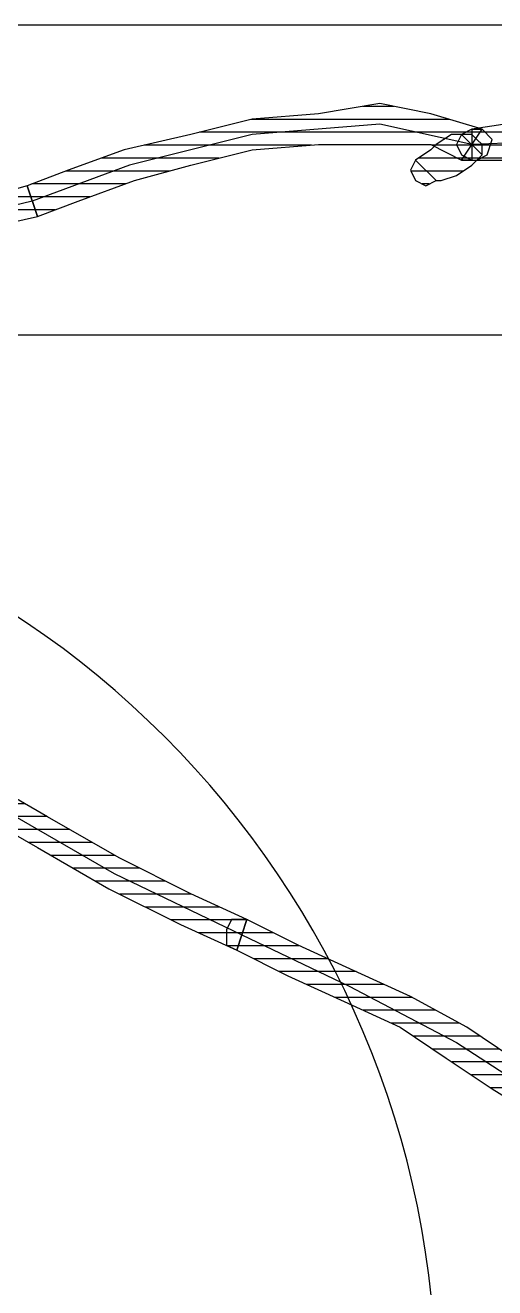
# Model space of a CAD drawing. Header units: millimetres. Extents: x 33350 to 35310, y -217097 to -211540.
# Drawn here: x 34631.31 to 34635.86, y -214328.03 to -214315.81 of the extents above; entities that cross this region are included whole.
import ezdxf

# ---------------------------------------------------------------- set-up
doc = ezdxf.new("R2010")
doc.units = ezdxf.units.MM
doc.header["$LTSCALE"] = 60
doc.header["$MEASUREMENT"] = 0
pattern_1 = [(360, (-5108.51305, -673.59423), (1e-16, 0.125), [25])]

# ---------------------------------------------------------------- blocks, each defined once
blk = doc.blocks.new('by')
at = {"ltscale": 30}
h = blk.add_hatch(dxfattribs=at)
h.set_pattern_fill('DC_LINES', color=256, scale=0.1, style=0)
h.set_pattern_definition(pattern_1)
edge = h.paths.add_edge_path(flags=0)
edge.add_line((6364.836, 2248.352), (6364.736, 2248.352))
edge.add_line((6364.736, 2248.352), (6365.231, 2248.501))
edge.add_line((6365.231, 2248.501), (6365.726, 2248.6))
edge.add_line((6365.726, 2248.6), (6366.32, 2248.501))
edge.add_line((6366.32, 2248.501), (6366.963, 2248.451))
edge.add_line((6366.963, 2248.451), (6367.556, 2248.302))
edge.add_line((6367.556, 2248.302), (6368.2, 2248.153))
edge.add_line((6368.2, 2248.153), (6368.744, 2247.955))
edge.add_line((6368.744, 2247.955), (6369.139, 2247.806))
edge.add_line((6369.139, 2247.806), (6369.041, 2247.508))
edge.add_line((6369.041, 2247.508), (6368.645, 2247.657))
edge.add_line((6368.645, 2247.657), (6368.1, 2247.855))
edge.add_line((6368.1, 2247.855), (6367.556, 2248.004))
edge.add_line((6367.556, 2248.004), (6366.963, 2248.153))
edge.add_line((6366.963, 2248.153), (6366.32, 2248.203))
edge.add_line((6366.32, 2248.203), (6365.726, 2248.203))
edge.add_line((6365.726, 2248.203), (6365.231, 2248.203))
edge.add_line((6365.231, 2248.203), (6364.934, 2248.054))
edge.add_line((6364.934, 2248.054), (6364.836, 2248.054))
edge.add_line((6364.836, 2248.054), (6364.934, 2248.054))
edge.add_line((6364.934, 2248.054), (6364.786, 2248.054))
edge.add_line((6364.786, 2248.054), (6364.687, 2248.104))
edge.add_line((6364.687, 2248.104), (6364.637, 2248.253))
edge.add_line((6364.637, 2248.253), (6364.736, 2248.352))
h = blk.add_hatch(dxfattribs=at)
h.set_pattern_fill('DC_LINES', color=256, scale=0.1, style=0)
h.set_pattern_definition(pattern_1)
edge = h.paths.add_edge_path(flags=0)
edge.add_line((6369.041, 2247.508), (6368.645, 2247.657))
edge.add_line((6368.645, 2247.657), (6368.1, 2247.855))
edge.add_line((6368.1, 2247.855), (6367.556, 2248.004))
edge.add_line((6367.556, 2248.004), (6366.963, 2248.153))
edge.add_line((6366.963, 2248.153), (6366.32, 2248.203))
edge.add_line((6366.32, 2248.203), (6365.726, 2248.203))
edge.add_line((6365.726, 2248.203), (6365.231, 2248.203))
edge.add_line((6365.231, 2248.203), (6364.934, 2248.054))
edge.add_line((6364.934, 2248.054), (6364.736, 2248.352))
edge.add_line((6364.736, 2248.352), (6365.231, 2248.501))
edge.add_line((6365.231, 2248.501), (6365.726, 2248.6))
edge.add_line((6365.726, 2248.6), (6366.32, 2248.501))
edge.add_line((6366.32, 2248.501), (6366.963, 2248.451))
edge.add_line((6366.963, 2248.451), (6367.556, 2248.302))
edge.add_line((6367.556, 2248.302), (6368.2, 2248.153))
edge.add_line((6368.2, 2248.153), (6368.744, 2247.955))
edge.add_line((6368.744, 2247.955), (6369.139, 2247.806))
h = blk.add_hatch(dxfattribs=at)
h.set_pattern_fill('DC_LINES', color=256, scale=0.1, style=0)
h.set_pattern_definition(pattern_1)
edge = h.paths.add_edge_path(flags=0)
edge.add_line((6364.934, 2248.054), (6364.836, 2248.054))
edge.add_line((6364.836, 2248.054), (6364.192, 2248.054))
edge.add_line((6364.192, 2248.054), (6363.697, 2248.054))
edge.add_line((6363.697, 2248.054), (6363.351, 2248.054))
edge.add_line((6363.351, 2248.054), (6363.203, 2248.004))
edge.add_line((6363.203, 2248.004), (6363.104, 2247.955))
edge.add_line((6363.104, 2247.955), (6363.054, 2247.806))
edge.add_line((6363.054, 2247.806), (6362.955, 2247.706))
edge.add_line((6362.955, 2247.706), (6362.856, 2247.557))
edge.add_line((6362.856, 2247.557), (6362.559, 2247.756))
edge.add_line((6362.559, 2247.756), (6362.658, 2247.905))
edge.add_line((6362.658, 2247.905), (6362.758, 2248.004))
edge.add_line((6362.758, 2248.004), (6362.906, 2248.153))
edge.add_line((6362.906, 2248.153), (6363.104, 2248.302))
edge.add_line((6363.104, 2248.302), (6363.351, 2248.352))
edge.add_line((6363.351, 2248.352), (6363.697, 2248.451))
edge.add_line((6363.697, 2248.451), (6364.192, 2248.451))
edge.add_line((6364.192, 2248.451), (6364.836, 2248.352))
edge.add_line((6364.836, 2248.352), (6364.736, 2248.352))
edge.add_line((6364.736, 2248.352), (6364.836, 2248.352))
edge.add_line((6364.836, 2248.352), (6364.934, 2248.302))
edge.add_line((6364.934, 2248.302), (6364.984, 2248.203))
edge.add_line((6364.984, 2248.203), (6364.934, 2248.104))
edge.add_line((6364.934, 2248.104), (6364.836, 2248.054))
h = blk.add_hatch(dxfattribs=at)
h.set_pattern_fill('DC_LINES', color=256, scale=0.1, style=0)
h.set_pattern_definition(pattern_1)
edge = h.paths.add_edge_path(flags=0)
edge.add_line((6362.708, 2247.458), (6362.559, 2247.756))
edge.add_line((6362.559, 2247.756), (6362.658, 2247.905))
edge.add_line((6362.658, 2247.905), (6362.758, 2248.004))
edge.add_line((6362.758, 2248.004), (6362.906, 2248.153))
edge.add_line((6362.906, 2248.153), (6363.104, 2248.302))
edge.add_line((6363.104, 2248.302), (6363.351, 2248.352))
edge.add_line((6363.351, 2248.352), (6363.697, 2248.451))
edge.add_line((6363.697, 2248.451), (6364.192, 2248.451))
edge.add_line((6364.192, 2248.451), (6364.836, 2248.352))
edge.add_line((6364.836, 2248.352), (6364.836, 2248.054))
edge.add_line((6364.836, 2248.054), (6364.192, 2248.054))
edge.add_line((6364.192, 2248.054), (6363.697, 2248.054))
edge.add_line((6363.697, 2248.054), (6363.351, 2248.054))
edge.add_line((6363.351, 2248.054), (6363.203, 2248.004))
edge.add_line((6363.203, 2248.004), (6363.104, 2247.955))
edge.add_line((6363.104, 2247.955), (6363.054, 2247.806))
edge.add_line((6363.054, 2247.806), (6362.955, 2247.706))
edge.add_line((6362.955, 2247.706), (6362.856, 2247.557))
edge.add_line((6362.856, 2247.557), (6362.708, 2247.855))
edge.add_line((6362.708, 2247.855), (6362.856, 2247.557))
edge.add_line((6362.856, 2247.557), (6362.758, 2247.458))
edge.add_line((6362.758, 2247.458), (6362.658, 2247.508))
edge.add_line((6362.658, 2247.508), (6362.559, 2247.607))
edge.add_line((6362.559, 2247.607), (6362.559, 2247.756))
h = blk.add_hatch(dxfattribs=at)
h.set_pattern_fill('DC_LINES', color=256, scale=0.1, style=0)
h.set_pattern_definition(pattern_1)
edge = h.paths.add_edge_path(flags=0)
edge.add_line((6365.181, 2247.855), (6365.133, 2247.855))
edge.add_line((6365.133, 2247.855), (6364.984, 2247.905))
edge.add_line((6364.984, 2247.905), (6364.836, 2248.004))
edge.add_line((6364.836, 2248.004), (6364.736, 2248.104))
edge.add_line((6364.736, 2248.104), (6364.934, 2248.302))
edge.add_line((6364.934, 2248.302), (6365.033, 2248.302))
edge.add_line((6365.033, 2248.302), (6365.181, 2248.203))
edge.add_line((6365.181, 2248.203), (6365.231, 2248.153))
edge.add_line((6365.231, 2248.153), (6365.38, 2248.054))
h = blk.add_hatch(dxfattribs=at)
h.set_pattern_fill('DC_LINES', color=256, scale=0.1, style=0)
h.set_pattern_definition(pattern_1)
edge = h.paths.add_edge_path(flags=0)
edge.add_line((6365.38, 2248.054), (6365.429, 2247.955))
edge.add_line((6365.429, 2247.955), (6365.38, 2247.855))
edge.add_line((6365.38, 2247.855), (6365.281, 2247.806))
edge.add_line((6365.281, 2247.806), (6365.181, 2247.855))
h = blk.add_hatch(dxfattribs=at)
h.set_pattern_fill('DC_LINES', color=256, scale=0.1, style=0)
h.set_pattern_definition(pattern_1)
edge = h.paths.add_edge_path(flags=0)
edge.add_line((6370.575, 2247.359), (6370.475, 2247.259))
edge.add_line((6370.475, 2247.259), (6370.228, 2247.259))
edge.add_line((6370.228, 2247.259), (6369.931, 2247.309))
edge.add_line((6369.931, 2247.309), (6369.486, 2247.408))
edge.add_line((6369.486, 2247.408), (6369.041, 2247.508))
edge.add_line((6369.041, 2247.508), (6369.139, 2247.806))
edge.add_line((6369.139, 2247.806), (6369.486, 2247.706))
edge.add_line((6369.486, 2247.706), (6369.931, 2247.607))
edge.add_line((6369.931, 2247.607), (6370.228, 2247.657))
edge.add_line((6370.228, 2247.657), (6370.475, 2247.657))
edge.add_line((6370.475, 2247.657), (6370.377, 2247.557))
edge.add_line((6370.377, 2247.557), (6370.475, 2247.657))
edge.add_line((6370.475, 2247.657), (6370.624, 2247.607))
edge.add_line((6370.624, 2247.607), (6370.674, 2247.458))
edge.add_line((6370.674, 2247.458), (6370.624, 2247.309))
edge.add_line((6370.624, 2247.309), (6370.475, 2247.259))
h = blk.add_hatch(dxfattribs=at)
h.set_pattern_fill('DC_LINES', color=256, scale=0.1, style=0)
h.set_pattern_definition(pattern_1)
edge = h.paths.add_edge_path(flags=0)
edge.add_line((6369.139, 2247.806), (6369.486, 2247.706))
edge.add_line((6369.486, 2247.706), (6369.931, 2247.607))
edge.add_line((6369.931, 2247.607), (6370.228, 2247.657))
edge.add_line((6370.228, 2247.657), (6370.475, 2247.657))
edge.add_line((6370.475, 2247.657), (6370.475, 2247.259))
edge.add_line((6370.475, 2247.259), (6370.228, 2247.259))
edge.add_line((6370.228, 2247.259), (6369.931, 2247.309))
edge.add_line((6369.931, 2247.309), (6369.486, 2247.408))
edge.add_line((6369.486, 2247.408), (6369.041, 2247.508))
h = blk.add_hatch(dxfattribs=at)
h.set_pattern_fill('DC_LINES', color=256, scale=0.1, style=0)
h.set_pattern_definition(pattern_1)
edge = h.paths.add_edge_path(flags=0)
edge.add_line((6367.012, 2240.702), (6367.556, 2240.951))
edge.add_line((6367.556, 2240.951), (6368.249, 2241.298))
edge.add_line((6368.249, 2241.298), (6368.942, 2241.696))
edge.add_line((6368.942, 2241.696), (6369.634, 2242.093))
edge.add_line((6369.634, 2242.093), (6370.278, 2242.491))
edge.add_line((6370.278, 2242.491), (6370.871, 2242.838))
edge.add_line((6370.871, 2242.838), (6371.316, 2243.087))
edge.add_line((6371.316, 2243.087), (6371.564, 2243.285))
edge.add_line((6371.564, 2243.285), (6371.761, 2242.987))
edge.add_line((6371.761, 2242.987), (6371.514, 2242.789))
edge.add_line((6371.514, 2242.789), (6370.97, 2242.54))
edge.add_line((6370.97, 2242.54), (6370.475, 2242.192))
edge.add_line((6370.475, 2242.192), (6369.733, 2241.795))
edge.add_line((6369.733, 2241.795), (6369.041, 2241.398))
edge.add_line((6369.041, 2241.398), (6368.348, 2241))
edge.add_line((6368.348, 2241), (6367.655, 2240.653))
edge.add_line((6367.655, 2240.653), (6367.111, 2240.404))
h = blk.add_hatch(dxfattribs=at)
h.set_pattern_fill('DC_LINES', color=256, scale=0.1, style=0)
h.set_pattern_definition(pattern_1)
edge = h.paths.add_edge_path(flags=0)
edge.add_line((6363.598, 2238.666), (6363.549, 2238.666))
edge.add_line((6363.549, 2238.666), (6363.797, 2238.864))
edge.add_line((6363.797, 2238.864), (6364.044, 2239.113))
edge.add_line((6364.044, 2239.113), (6364.439, 2239.361))
edge.add_line((6364.439, 2239.361), (6364.884, 2239.659))
edge.add_line((6364.884, 2239.659), (6365.429, 2239.957))
edge.add_line((6365.429, 2239.957), (6365.973, 2240.206))
edge.add_line((6365.973, 2240.206), (6366.517, 2240.454))
edge.add_line((6366.517, 2240.454), (6367.012, 2240.702))
edge.add_line((6367.012, 2240.702), (6367.111, 2240.404))
edge.add_line((6367.111, 2240.404), (6366.617, 2240.156))
edge.add_line((6366.617, 2240.156), (6366.072, 2239.907))
edge.add_line((6366.072, 2239.907), (6365.528, 2239.659))
edge.add_line((6365.528, 2239.659), (6365.083, 2239.361))
edge.add_line((6365.083, 2239.361), (6364.637, 2239.063))
edge.add_line((6364.637, 2239.063), (6364.242, 2238.815))
edge.add_line((6364.242, 2238.815), (6363.994, 2238.666))
edge.add_line((6363.994, 2238.666), (6363.845, 2238.467))
edge.add_line((6363.845, 2238.467), (6363.797, 2238.467))
h = blk.add_hatch(dxfattribs=at)
h.set_pattern_fill('DC_LINES', color=256, scale=0.1, style=0)
h.set_pattern_definition(pattern_1)
edge = h.paths.add_edge_path(flags=0)
edge.add_line((6367.111, 2240.404), (6366.617, 2240.156))
edge.add_line((6366.617, 2240.156), (6366.072, 2239.907))
edge.add_line((6366.072, 2239.907), (6365.528, 2239.659))
edge.add_line((6365.528, 2239.659), (6365.083, 2239.361))
edge.add_line((6365.083, 2239.361), (6364.637, 2239.063))
edge.add_line((6364.637, 2239.063), (6364.242, 2238.815))
edge.add_line((6364.242, 2238.815), (6363.994, 2238.666))
edge.add_line((6363.994, 2238.666), (6363.845, 2238.467))
edge.add_line((6363.845, 2238.467), (6363.549, 2238.666))
edge.add_line((6363.549, 2238.666), (6363.797, 2238.864))
edge.add_line((6363.797, 2238.864), (6364.044, 2239.113))
edge.add_line((6364.044, 2239.113), (6364.439, 2239.361))
edge.add_line((6364.439, 2239.361), (6364.884, 2239.659))
edge.add_line((6364.884, 2239.659), (6365.429, 2239.957))
edge.add_line((6365.429, 2239.957), (6365.973, 2240.206))
edge.add_line((6365.973, 2240.206), (6366.517, 2240.454))
edge.add_line((6366.517, 2240.454), (6367.012, 2240.702))
for p, q in [((6365.231, 2248.501, -4.505), (6365.726, 2248.6, -4.505)), ((6365.231, 2248.501, -4.505), (6365.726, 2248.6, -4.505)), ((6365.726, 2248.6, -4.505), (6366.32, 2248.501, -4.505)), ((6365.726, 2248.6, -4.505), (6366.32, 2248.501, -4.505)), ((6364.192, 2248.451, -4.505), (6364.836, 2248.352, -4.505)), ((6364.192, 2248.451, -4.505), (6364.836, 2248.352, -4.505)), ((6364.736, 2248.352, -4.505), (6365.231, 2248.501, -4.505)), ((6364.736, 2248.352, -4.505), (6365.231, 2248.501, -4.505)), ((6366.32, 2248.501, -4.505), (6366.963, 2248.451, -4.505)), ((6366.32, 2248.501, -4.505), (6366.963, 2248.451, -4.505)), ((6366.963, 2248.451, -4.505), (6367.556, 2248.302, -4.505)), ((6366.963, 2248.451, -4.505), (6367.556, 2248.302, -4.505)), ((6364.637, 2248.253, -4.505), (6364.736, 2248.352, -4.505)), ((6364.836, 2248.352, -4.505), (6364.736, 2248.352, -4.505)), ((6364.736, 2248.352, -4.505), (6364.836, 2248.352, -4.505)), ((6364.934, 2248.054, -4.505), (6364.736, 2248.352, -4.505)), ((6364.836, 2248.352, -4.505), (6364.736, 2248.352, -4.505)), ((6364.736, 2248.352, -4.505), (6364.836, 2248.352, -4.505)), ((6364.836, 2248.203, -4.505), (6365.726, 2248.402, -4.505)), ((6364.836, 2248.352, -4.505), (6364.934, 2248.302, -4.505)), ((6364.836, 2248.352, -4.505), (6364.836, 2248.054, -4.505)), ((6364.836, 2248.352, -4.505), (6364.836, 2248.352, -4.505)), ((6365.726, 2248.402, -4.505), (6366.963, 2248.302, -4.505)), ((6363.697, 2248.253, -4.505), (6364.836, 2248.203, -4.505)), ((6364.687, 2248.104, -4.505), (6364.637, 2248.253, -4.505)), ((6364.934, 2248.302, -4.505), (6364.736, 2248.104, -4.505)), ((6364.736, 2248.104, -4.505), (6364.934, 2248.302, -4.505)), ((6364.736, 2248.203, -4.505), (6364.786, 2248.253, -4.505)), ((6364.736, 2248.104, -4.505), (6364.736, 2248.203, -4.505)), ((6364.786, 2248.253, -4.505), (6364.836, 2248.302, -4.505)), ((6364.836, 2248.302, -4.505), (6364.934, 2248.302, -4.505)), ((6364.934, 2248.302, -4.505), (6364.984, 2248.203, -4.505)), ((6364.934, 2248.302, -4.505), (6365.033, 2248.302, -4.505)), ((6364.984, 2248.203, -4.505), (6364.934, 2248.104, -4.505)), ((6365.231, 2248.203, -4.505), (6364.934, 2248.054, -4.505)), ((6365.231, 2248.203, -4.505), (6364.934, 2248.054, -4.505)), ((6365.033, 2248.302, -4.505), (6365.181, 2248.203, -4.505)), ((6365.181, 2248.203, -4.505), (6365.231, 2248.153, -4.505)), ((6365.726, 2248.203, -4.505), (6365.231, 2248.203, -4.505)), ((6365.726, 2248.203, -4.505), (6365.231, 2248.203, -4.505)), ((6366.32, 2248.203, -4.505), (6365.726, 2248.203, -4.505)), ((6366.32, 2248.203, -4.505), (6365.726, 2248.203, -4.505)), ((6366.963, 2248.153, -4.505), (6366.32, 2248.203, -4.505)), ((6366.963, 2248.153, -4.505), (6366.32, 2248.203, -4.505)), ((6366.963, 2248.302, -4.505), (6368.15, 2248.004, -4.505)), ((6367.556, 2248.302, -4.505), (6368.2, 2248.153, -4.505)), ((6367.556, 2248.302, -4.505), (6368.2, 2248.153, -4.505)), ((6364.786, 2248.054, -4.505), (6364.687, 2248.104, -4.505)), ((6364.736, 2248.104, -4.505), (6364.736, 2248.104, -4.505)), ((6364.836, 2248.004, -4.505), (6364.736, 2248.104, -4.505)), ((6364.934, 2248.104, -4.505), (6364.836, 2248.054, -4.505)), ((6365.231, 2248.153, -4.505), (6365.38, 2248.054, -4.505)), ((6367.556, 2248.004, -4.505), (6366.963, 2248.153, -4.505)), ((6367.556, 2248.004, -4.505), (6366.963, 2248.153, -4.505)), ((6368.2, 2248.153, -4.505), (6368.744, 2247.955, -4.505)), ((6368.2, 2248.153, -4.505), (6368.744, 2247.955, -4.505)), ((6364.836, 2248.054, -4.505), (6364.192, 2248.054, -4.505)), ((6364.836, 2248.054, -4.505), (6364.192, 2248.054, -4.505)), ((6364.934, 2248.054, -4.505), (6364.786, 2248.054, -4.505)), ((6364.934, 2248.054, -4.505), (6364.836, 2248.054, -4.505)), ((6364.836, 2248.054, -4.505), (6364.934, 2248.054, -4.505)), ((6364.934, 2248.054, -4.505), (6364.836, 2248.054, -4.505)), ((6364.836, 2248.054, -4.505), (6364.934, 2248.054, -4.505)), ((6364.984, 2247.905, -4.505), (6364.836, 2248.004, -4.505)), ((6364.934, 2248.054, -4.505), (6364.934, 2248.054, -4.505)), ((6365.38, 2248.054, -4.505), (6365.181, 2247.855, -4.505)), ((6365.181, 2247.855, -4.505), (6365.38, 2248.054, -4.505)), ((6365.38, 2248.054, -4.505), (6365.429, 2247.955, -4.505)), ((6365.38, 2248.054, -4.505), (6365.38, 2248.054, -4.505)), ((6365.429, 2247.955, -4.505), (6365.38, 2247.855, -4.505)), ((6368.1, 2247.855, -4.505), (6367.556, 2248.004, -4.505)), ((6368.1, 2247.855, -4.505), (6367.556, 2248.004, -4.505)), ((6368.15, 2248.004, -4.505), (6369.091, 2247.657, -4.505)), ((6368.744, 2247.955, -4.505), (6369.139, 2247.806, -4.505)), ((6368.744, 2247.955, -4.505), (6369.139, 2247.806, -4.505)), ((6365.133, 2247.855, -4.505), (6364.984, 2247.905, -4.505)), ((6365.181, 2247.855, -4.505), (6365.133, 2247.855, -4.505)), ((6365.181, 2247.855, -4.505), (6365.181, 2247.855, -4.505)), ((6365.281, 2247.806, -4.505), (6365.181, 2247.855, -4.505)), ((6365.38, 2247.855, -4.505), (6365.281, 2247.806, -4.505)), ((6368.645, 2247.657, -4.505), (6368.1, 2247.855, -4.505)), ((6368.645, 2247.657, -4.505), (6368.1, 2247.855, -4.505)), ((6369.139, 2247.806, -4.505), (6369.041, 2247.508, -4.505)), ((6369.139, 2247.806, -4.505), (6369.041, 2247.508, -4.505)), ((6369.041, 2247.508, -4.505), (6369.139, 2247.806, -4.505)), ((6369.041, 2247.508, -4.505), (6369.139, 2247.806, -4.505)), ((6369.139, 2247.806, -4.505), (6369.139, 2247.806, -4.505)), ((6369.139, 2247.806, -4.505), (6369.486, 2247.706, -4.505)), ((6369.139, 2247.806, -4.505), (6369.139, 2247.806, -4.505)), ((6369.139, 2247.806, -4.505), (6369.486, 2247.706, -4.505)), ((6369.139, 2247.806, -4.505), (6369.139, 2247.806, -4.505)), ((6369.041, 2247.508, -4.505), (6368.645, 2247.657, -4.505)), ((6369.041, 2247.508, -4.505), (6368.645, 2247.657, -4.505)), ((6369.091, 2247.657, -4.505), (6369.931, 2247.458, -4.505)), ((6369.041, 2247.508, -4.505), (6369.041, 2247.508, -4.505)), ((6369.041, 2247.508, -4.505), (6369.041, 2247.508, -4.505)), ((6369.486, 2247.408, -4.505), (6369.041, 2247.508, -4.505)), ((6369.486, 2247.408, -4.505), (6369.041, 2247.508, -4.505)), ((6369.041, 2247.508, -4.505), (6369.041, 2247.508, -4.505)), ((6368.942, 2241.696, -4.505), (6369.634, 2242.093, -4.505)), ((6369.684, 2241.944, -4.505), (6368.299, 2241.149, -4.505)), ((6369.733, 2241.795, -4.505), (6369.041, 2241.398, -4.505)), ((6368.249, 2241.298, -4.505), (6368.942, 2241.696, -4.505)), ((6369.041, 2241.398, -4.505), (6368.348, 2241, -4.505)), ((6367.556, 2240.951, -4.505), (6368.249, 2241.298, -4.505)), ((6368.299, 2241.149, -4.505), (6367.061, 2240.553, -4.505)), ((6368.348, 2241, -4.505), (6367.655, 2240.653, -4.505)), ((6367.012, 2240.702, -4.505), (6367.556, 2240.951, -4.505)), ((6366.517, 2240.454, -4.505), (6367.012, 2240.702, -4.505)), ((6366.517, 2240.454, -4.505), (6367.012, 2240.702, -4.505)), ((6367.012, 2240.702, -4.505), (6367.111, 2240.404, -4.505)), ((6367.012, 2240.702, -4.505), (6367.111, 2240.404, -4.505)), ((6367.012, 2240.702, -4.505), (6367.012, 2240.702, -4.505)), ((6367.111, 2240.404, -4.505), (6367.012, 2240.702, -4.505)), ((6367.012, 2240.702, -4.505), (6367.012, 2240.702, -4.505)), ((6367.012, 2240.702, -4.505), (6367.161, 2240.702, -4.505)), ((6367.111, 2240.404, -4.505), (6367.012, 2240.702, -4.505)), ((6367.012, 2240.702, -4.505), (6367.012, 2240.702, -4.505)), ((6367.655, 2240.653, -4.505), (6367.111, 2240.404, -4.505)), ((6367.161, 2240.702, -4.505), (6367.21, 2240.603, -4.505)), ((6367.061, 2240.553, -4.505), (6366.023, 2240.056, -4.505)), ((6367.21, 2240.603, -4.505), (6367.21, 2240.454, -4.505)), ((6365.973, 2240.206, -4.505), (6366.517, 2240.454, -4.505)), ((6365.973, 2240.206, -4.505), (6366.517, 2240.454, -4.505)), ((6367.111, 2240.404, -4.505), (6366.617, 2240.156, -4.505)), ((6367.111, 2240.404, -4.505), (6366.617, 2240.156, -4.505)), ((6367.21, 2240.454, -4.505), (6367.111, 2240.404, -4.505)), ((6367.111, 2240.404, -4.505), (6367.111, 2240.404, -4.505)), ((6367.111, 2240.404, -4.505), (6367.111, 2240.404, -4.505)), ((6365.429, 2239.957, -4.505), (6365.973, 2240.206, -4.505)), ((6365.429, 2239.957, -4.505), (6365.973, 2240.206, -4.505)), ((6366.617, 2240.156, -4.505), (6366.072, 2239.907, -4.505)), ((6366.617, 2240.156, -4.505), (6366.072, 2239.907, -4.505)), ((6366.023, 2240.056, -4.505), (6364.984, 2239.51, -4.505)), ((6364.884, 2239.659, -4.505), (6365.429, 2239.957, -4.505)), ((6364.884, 2239.659, -4.505), (6365.429, 2239.957, -4.505)), ((6366.072, 2239.907, -4.505), (6365.528, 2239.659, -4.505)), ((6366.072, 2239.907, -4.505), (6365.528, 2239.659, -4.505)), ((6364.439, 2239.361, -4.505), (6364.884, 2239.659, -4.505)), ((6364.439, 2239.361, -4.505), (6364.884, 2239.659, -4.505)), ((6365.528, 2239.659, -4.505), (6365.083, 2239.361, -4.505)), ((6365.528, 2239.659, -4.505), (6365.083, 2239.361, -4.505)), ((6364.984, 2239.51, -4.505), (6364.142, 2238.964, -4.505)), ((6365.083, 2239.361, -4.505), (6364.637, 2239.063, -4.505)), ((6365.083, 2239.361, -4.505), (6364.637, 2239.063, -4.505)), ((6364.637, 2239.063, -4.505), (6364.242, 2238.815, -4.505)), ((6364.637, 2239.063, -4.505), (6364.242, 2238.815, -4.505))]:
    blk.add_line(p, q, dxfattribs=at)
at = {"ltscale": 30, "elevation": -4.505}
blk.add_lwpolyline([(6387.358, 2196.359), (6350.358, 2196.359), (6350.358, 2249.359), (6387.358, 2249.359)], close=True, dxfattribs=at)
blk.add_lwpolyline([(6379.358, 2199.359), (6358.358, 2199.359, -0.414214), (6353.358, 2204.359), (6353.358, 2241.359, -0.414214), (6358.358, 2246.359), (6379.358, 2246.359, -0.414214), (6384.358, 2241.359), (6384.358, 2204.359, -0.414214)], format="xyb", close=True, dxfattribs=at)
at = {"ltscale": 30}
blk.add_circle((6374.178, 2236.112, -4.505), 9, dxfattribs=at)

msp = doc.modelspace()

# ---------------------------------------------------------------- block references
at = {"xscale": -1}
msp.add_blockref('by', (41000.469, -216565.167, 4.505), dxfattribs=at)

doc.saveas('drawing.dxf')
